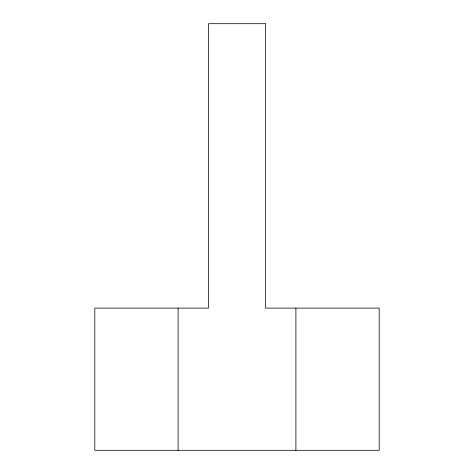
<?xml version="1.0" encoding="UTF-8"?>
<svg xmlns="http://www.w3.org/2000/svg" width="474" height="474" viewBox="0 0 474 474"><rect width="100%" height="100%" fill="white"/><g stroke="black" fill="none" stroke-linecap="round" stroke-linejoin="round"><path stroke-width="0.71" d="M295.9 308.1L295.9 450.3M178.1 308.1L178.1 450.3M265.44 23.7L208.56 23.7L208.56 308.1L94.8 308.1L94.8 450.3L379.2 450.3L379.2 308.1L265.44 308.1L265.44 23.7"/></g></svg>
